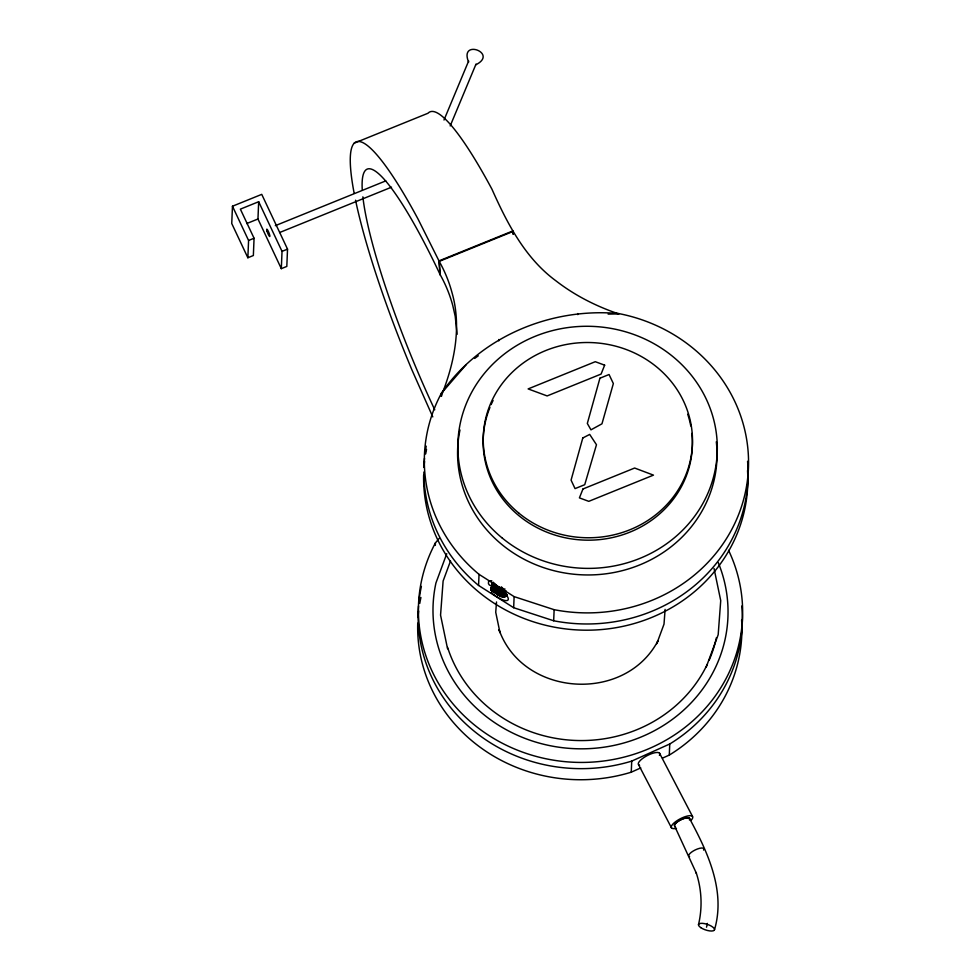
<?xml version="1.0" encoding="UTF-8"?>
<svg xmlns="http://www.w3.org/2000/svg" width="980" height="980" viewBox="0 0 980 980"><rect width="100%" height="100%" fill="white"/><g stroke="black" fill="none" stroke-linecap="round" stroke-linejoin="round"><path stroke-width="1.47" d="M232.468 206.229L231.746 223.514L247.854 257.752L253.355 255.523L254.065 238.25L240.37 209.144L258.671 201.721L282.032 251.37L281.321 268.655L286.809 266.425L287.532 249.141L261.746 194.359L232.468 206.229L248.577 240.468L247.854 257.752M281.321 268.655L257.961 219.006L258.671 201.721M441.221 396.141C454.255 363.555 462.009 327.051 451.89 292.248A163.415 145.714 -3.7 0 0 439.224 261.378L418.08 219.14A216.519 34.165 67.9 0 0 354.099 192.962M435.304 545.395L435.414 542.908L439.236 538.351M747.569 461.31A162.141 151.251 2.4 0 1 553.676 620.769L513.667 607.71L478.571 585.44L479.036 574.354A162.141 151.251 2.4 0 1 441.343 393.372C480.163 336.557 551.005 307.353 618.735 313.563A162.141 151.251 2.4 0 1 745.302 492.609A162.141 151.251 2.4 0 1 554.141 609.683L514.12 596.624L479.036 574.354M513.667 607.71L514.12 596.624M553.676 620.769L554.141 609.683M640.761 767.916L631.255 772.191L631.72 761.105A162.141 151.251 2.4 0 1 418.521 605.983M662.505 758.128L669.291 755.078L669.757 743.992A162.141 151.251 2.4 0 0 741.836 605.983M496.517 601.953L495.733 612.292L499.984 632.651L499.028 629.675C522.818 696.829 624.787 703.615 657.935 640.871L656.784 643.701L664.011 624.15L665.114 609.389M505.778 590.756L505.202 593.647A13.438 4.116 35.9 0 1 505.901 600.618A13.438 4.116 35.9 0 1 491.433 592.729L492.536 590.658M698.458 924.777C702.611 907.578 701.729 889.264 696.119 872.506L696.351 873.217L674.693 826.214M714.555 929.567C725.861 890.6 707.548 851.889 689.455 818.374M446.757 553.688L435.941 582.965A147.551 137.641 2.4 0 0 592.729 748.414A147.551 137.641 2.4 0 0 718.242 562.594M450.531 560.952L443.107 581.054L440.559 615.146L447.554 648.748M706.261 666.976L718.181 634.709L720.729 600.63L714.04 568.486M444.001 120.013L468.648 60.981M450.188 125.942L476.023 64.08M507.26 595.142L493.099 582.157L506.17 596.44L491.911 583.382L490.723 590.058C495.255 591.785 502.336 601.083 507.26 595.142L499.433 586.824M501.564 587.51L503.157 591.357L504.896 588.882M466.235 364.572L441.343 393.372L441.527 396.3M474.675 358.423L478.301 355.789M631.72 761.105L669.757 743.992M354.123 143.19L427.99 113.251A216.519 34.165 67.9 0 1 491.948 189.201C507.175 223.293 525.047 258.12 555.868 280.782C574.697 295.384 596.195 306.311 618.748 313.906L618.735 313.563M246.691 223.563L257.961 219.006M275.319 225.67L385.789 180.883M248.577 240.468L254.065 238.25M279.655 232.517L391.535 187.18M282.032 251.37L287.532 249.141M475.827 64.778C499.016 53.141 458.799 38.196 468.624 62.132M491.764 580.724L488.555 581.397L488.457 583.713L489.62 585.293M608.115 314.102L618.748 313.906M490.723 590.058L500.878 596.551L490.686 587.461L502.875 597.175L491.09 585.183L504.676 597.139L491.911 583.382M501.209 587.473L505.643 591.369M496.885 593.537L498.845 595.313L497.105 593.072M501.491 587.032L505.741 591.222M659.503 753.13L692.48 816.352M638.58 764.731L671.545 827.965M432.78 416.904L411.845 369.717A216.519 34.165 67.9 0 1 355.556 200.239M502.274 588.674L503.157 591.357M513.091 233.987L512.846 230.949L438.979 260.888L440.081 274.535A163.415 145.714 -3.7 0 1 452.748 305.405L455.198 316.246L457.146 334.303M513.287 234.367L513.091 231.439L439.224 261.378L440.081 274.535M577.735 313.551L577.759 314.617M498.783 339.509L498.808 340.844M741.603 620.083A162.141 151.251 2.4 0 1 669.291 755.078M631.255 772.191A162.141 151.251 2.4 0 1 417.737 623.182M418.068 617.069A162.141 151.251 2.4 0 1 418.656 610.981M419.759 603.435A162.141 151.251 2.4 0 1 420.922 597.482M716.417 637.674A138.707 129.385 2.4 0 1 709.153 660.202M707.303 664.269A138.707 129.385 2.4 0 1 571.646 740.255A138.707 129.385 2.4 0 1 447.578 647.351M434.74 409.775A187.156 29.523 67.9 0 1 362.87 196.857M362.233 189.544A187.156 29.523 67.9 0 1 440.326 275.025M716.307 441.796A129.752 121.042 2.4 0 1 581.642 574.807A129.752 121.042 2.4 0 1 459.975 429.987M478.571 585.44A162.141 151.251 2.4 0 1 423.862 472.005M424.512 458.26A162.141 151.251 2.4 0 0 423.924 467.435A162.141 151.251 2.4 0 1 424.585 461.445M425.026 453.703A162.141 151.251 2.4 0 1 426.214 446.17M691.88 433.43A104.64 97.608 2.4 0 1 574.035 539.257A104.64 97.608 2.4 0 1 489.951 407.386M491.139 404.593A104.64 97.608 2.4 0 1 493.087 400.489M687.727 414.246A104.64 97.608 2.4 0 1 690.778 425.969M747.532 470.547A162.141 151.251 2.4 0 1 589.139 630.177A162.141 151.251 2.4 0 1 423.63 475.178M425.688 453.887A162.141 151.251 2.4 0 1 426.533 449.428M418.791 602.933A162.141 151.251 2.4 0 1 421.388 586.395M728.557 550.307A162.141 151.251 2.4 0 1 577.061 762.379A162.141 151.251 2.4 0 1 435.414 542.908M639.609 765.294A12.005 3.81 -27.5 0 1 647.817 755.286A12.005 3.81 -27.5 0 1 659.405 755.36M675.416 826.606A8.391 2.658 -27.5 0 1 680.181 820.113A8.391 2.658 -27.5 0 1 689.553 818.766M689.602 856.741A8.391 2.695 -26.3 0 1 695.384 849.856A8.391 2.695 -26.3 0 1 703.579 850.077M674.326 825.27A8.391 2.72 -25.2 0 1 683.134 818.766A8.391 2.72 -25.2 0 1 689.393 819.942M676.47 828.321A12.005 3.81 -27.5 0 1 672.758 824.205A12.005 3.81 -27.5 0 1 687.556 815.997A12.005 3.81 -27.5 0 1 691.268 820.113M707.364 923.417A116.694 108.854 2.4 0 1 706.507 927.166M582.794 437.974L571.071 480.139L575.052 488.616L584.729 484.696L596.477 444.736L589.691 434.422L582.794 437.974M599.919 378.219L587.326 423.458L590.965 429.84L601.965 423.813L613.358 383.56L609.058 374.519L599.919 378.219M604.648 365.16L601.095 374.066L547.134 395.932L528.134 388.913L595.277 361.706L604.648 365.16M582.965 488.983L579.413 497.877L588.784 501.344L653.464 475.129L634.636 468.036L582.965 488.983M266.964 230.986A4.006 0.637 67.9 0 0 269.745 236.535A4.006 0.637 67.9 0 0 268.128 230.949A4.006 0.637 67.9 0 0 266.964 230.986M519.143 513.373A104.64 97.608 2.4 0 0 690.557 459.412A104.64 97.608 2.4 0 0 553.921 347.606A104.64 97.608 2.4 0 0 519.143 513.373M502.348 538.143A129.752 121.042 2.4 0 0 714.898 471.245A129.752 121.042 2.4 0 0 545.468 332.6A129.752 121.042 2.4 0 0 502.348 538.143M700.749 927.619A8.416 2.928 18.6 0 0 714.236 930.265A8.416 2.928 18.6 0 0 704.547 923.626A8.416 2.928 18.6 0 0 700.749 927.619"/></g></svg>
